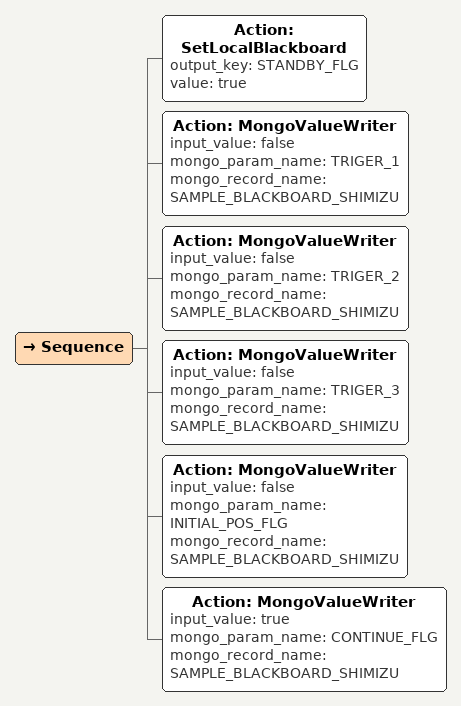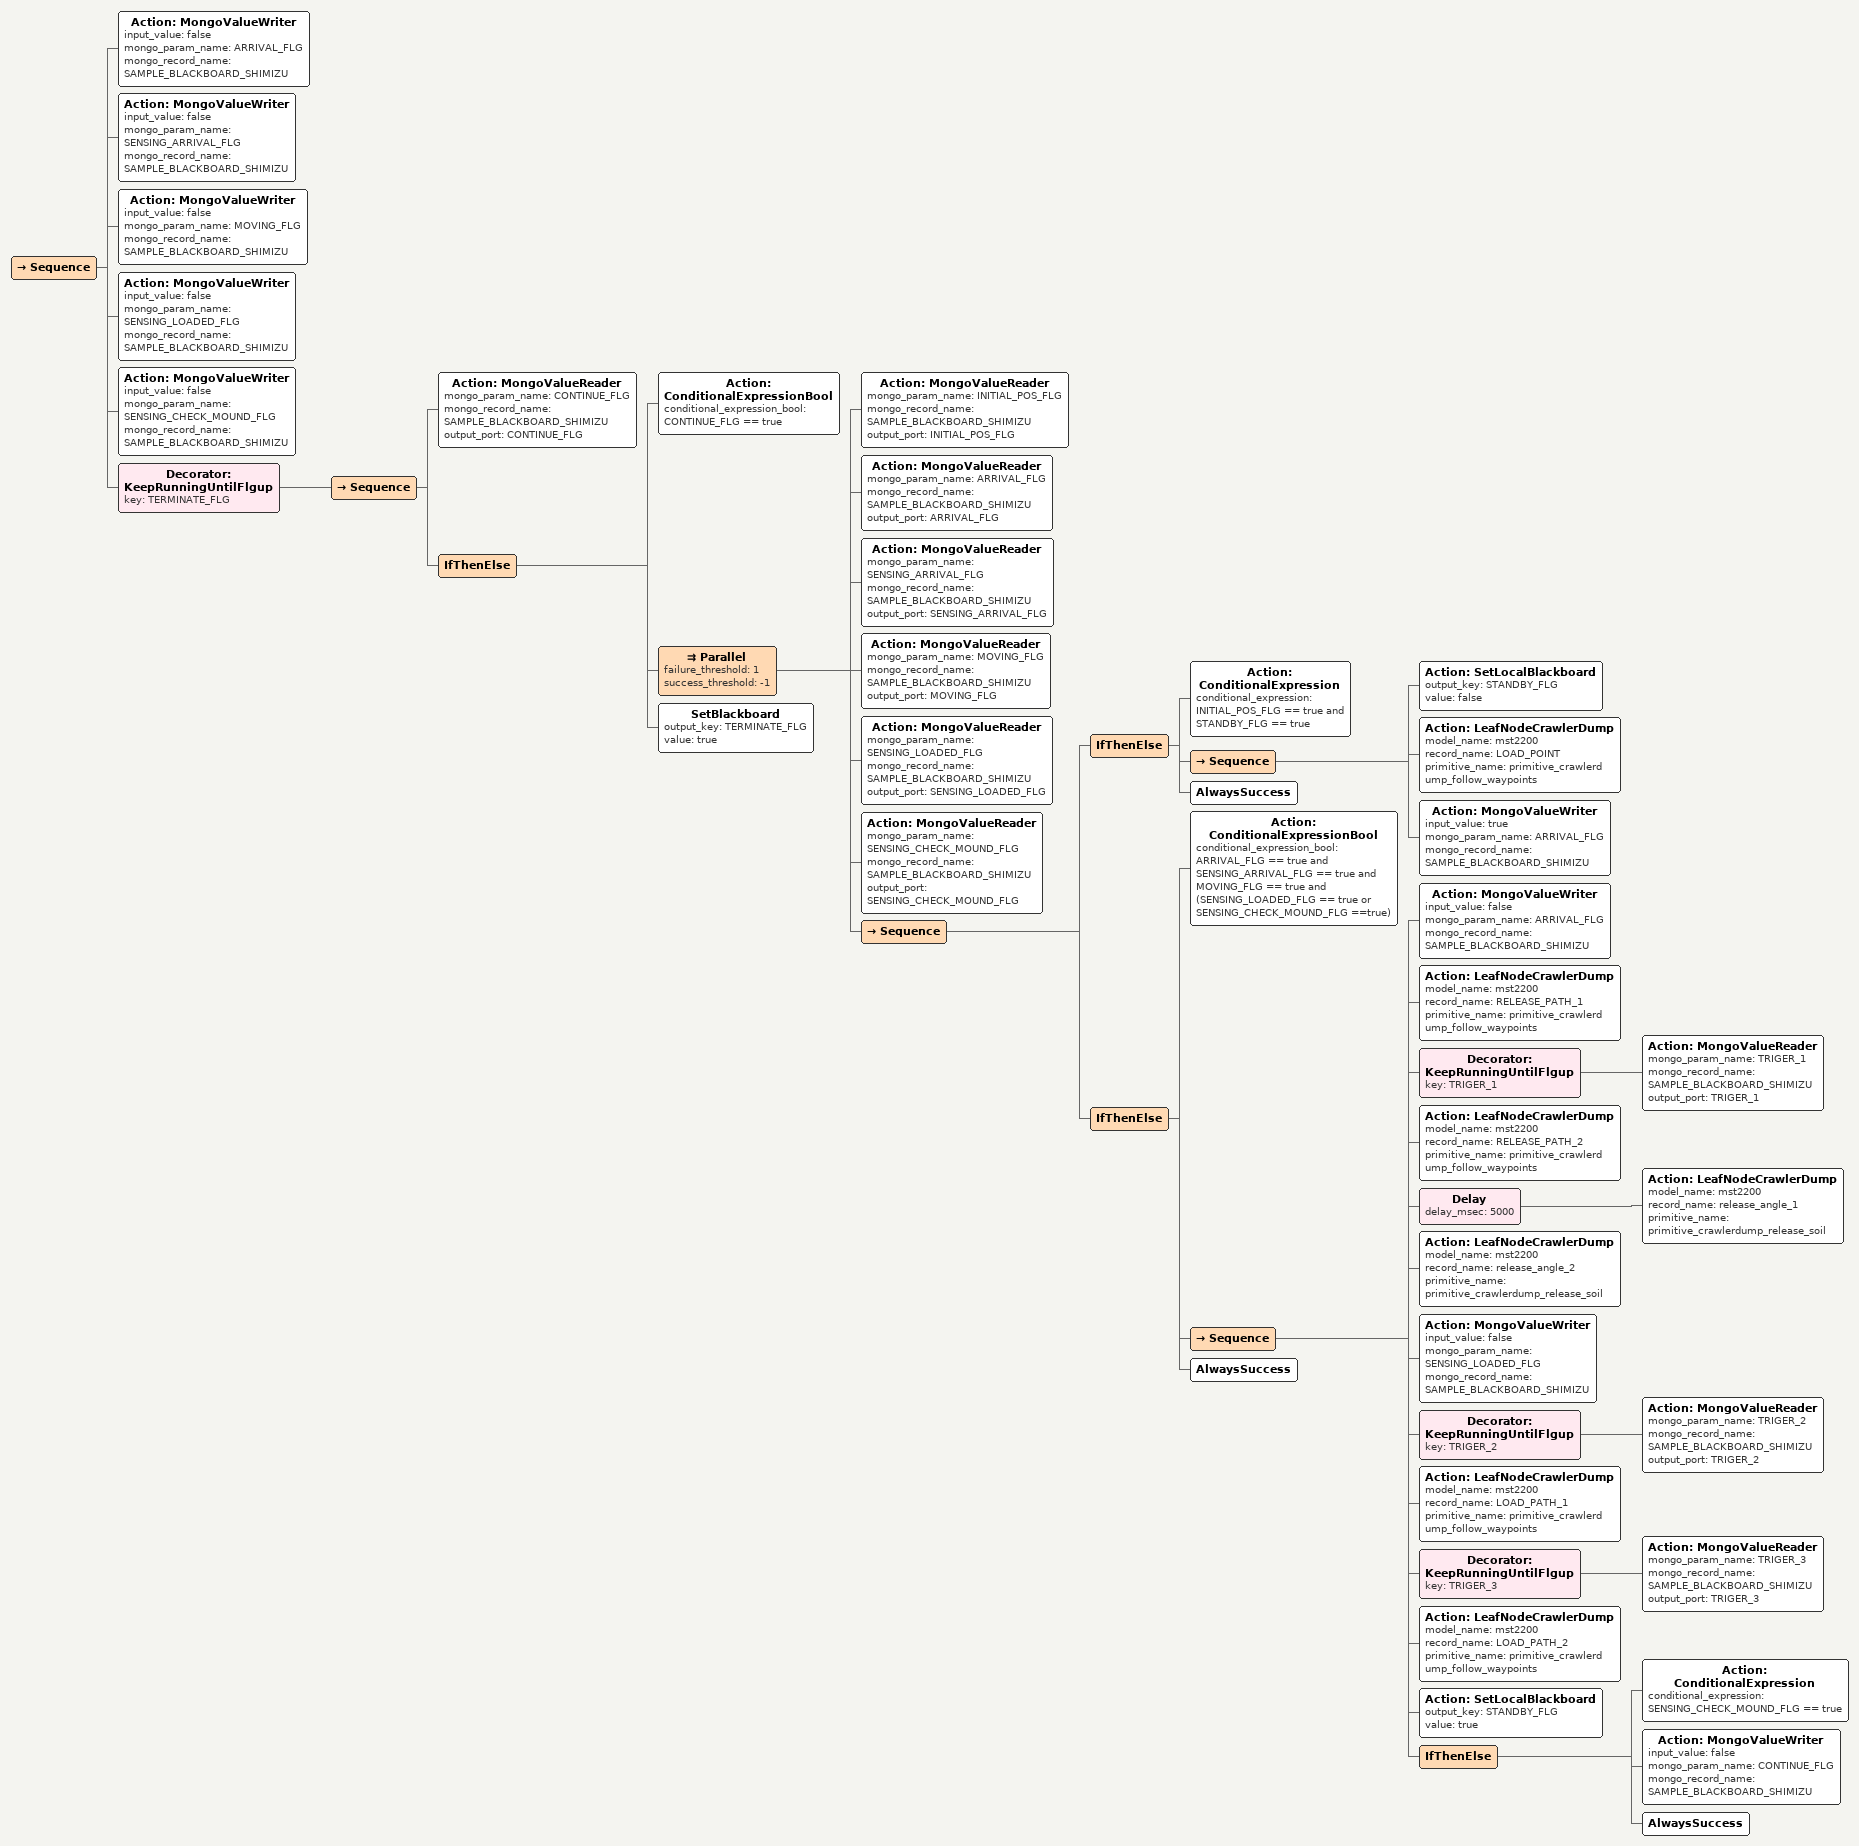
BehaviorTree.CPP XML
<Sequence>
    <Action ID="SetLocalBlackboard" output_key="STANDBY_FLG" value="true"/>
    <Action ID="MongoValueWriter" input_value="false" mongo_param_name="TRIGER_1" mongo_record_name="SAMPLE_BLACKBOARD_SHIMIZU"/>
    <Action ID="MongoValueWriter" input_value="false" mongo_param_name="TRIGER_2" mongo_record_name="SAMPLE_BLACKBOARD_SHIMIZU"/>
    <Action ID="MongoValueWriter" input_value="false" mongo_param_name="TRIGER_3" mongo_record_name="SAMPLE_BLACKBOARD_SHIMIZU"/>
    <Action ID="MongoValueWriter" input_value="false" mongo_param_name="INITIAL_POS_FLG" mongo_record_name="SAMPLE_BLACKBOARD_SHIMIZU"/>
    <Action ID="MongoValueWriter" input_value="true" mongo_param_name="CONTINUE_FLG" mongo_record_name="SAMPLE_BLACKBOARD_SHIMIZU"/>
</Sequence>

<Sequence>
    <Action ID="MongoValueWriter" input_value="false" mongo_param_name="ARRIVAL_FLG" mongo_record_name="SAMPLE_BLACKBOARD_SHIMIZU"/>
    <Action ID="MongoValueWriter" input_value="false" mongo_param_name="SENSING_ARRIVAL_FLG" mongo_record_name="SAMPLE_BLACKBOARD_SHIMIZU"/>
    <Action ID="MongoValueWriter" input_value="false" mongo_param_name="MOVING_FLG" mongo_record_name="SAMPLE_BLACKBOARD_SHIMIZU"/>
    <Action ID="MongoValueWriter" input_value="false" mongo_param_name="SENSING_LOADED_FLG" mongo_record_name="SAMPLE_BLACKBOARD_SHIMIZU"/>
    <Action ID="MongoValueWriter" input_value="false" mongo_param_name="SENSING_CHECK_MOUND_FLG" mongo_record_name="SAMPLE_BLACKBOARD_SHIMIZU"/>
    <Decorator ID="KeepRunningUntilFlgup" key="TERMINATE_FLG">
        <Sequence>
            <Action ID="MongoValueReader" mongo_param_name="CONTINUE_FLG" mongo_record_name="SAMPLE_BLACKBOARD_SHIMIZU" output_port="CONTINUE_FLG"/>
            <IfThenElse>
                <Action ID="ConditionalExpressionBool" conditional_expression_bool="CONTINUE_FLG == true"/>
                <Parallel failure_threshold="1" success_threshold="-1">
                    <Action ID="MongoValueReader" mongo_param_name="INITIAL_POS_FLG" mongo_record_name="SAMPLE_BLACKBOARD_SHIMIZU" output_port="INITIAL_POS_FLG"/>
                    <Action ID="MongoValueReader" mongo_param_name="ARRIVAL_FLG" mongo_record_name="SAMPLE_BLACKBOARD_SHIMIZU" output_port="ARRIVAL_FLG"/>
                    <Action ID="MongoValueReader" mongo_param_name="SENSING_ARRIVAL_FLG" mongo_record_name="SAMPLE_BLACKBOARD_SHIMIZU" output_port="SENSING_ARRIVAL_FLG"/>
                    <Action ID="MongoValueReader" mongo_param_name="MOVING_FLG" mongo_record_name="SAMPLE_BLACKBOARD_SHIMIZU" output_port="MOVING_FLG"/>
                    <Action ID="MongoValueReader" mongo_param_name="SENSING_LOADED_FLG" mongo_record_name="SAMPLE_BLACKBOARD_SHIMIZU" output_port="SENSING_LOADED_FLG"/>
                    <Action ID="MongoValueReader" mongo_param_name="SENSING_CHECK_MOUND_FLG" mongo_record_name="SAMPLE_BLACKBOARD_SHIMIZU" output_port="SENSING_CHECK_MOUND_FLG"/>
                    <Sequence>
                        <IfThenElse>
                            <Action ID="ConditionalExpression" conditional_expression="INITIAL_POS_FLG == true and STANDBY_FLG == true"/>
                            <Sequence>
                                <Action ID="SetLocalBlackboard" output_key="STANDBY_FLG" value="false"/>
                                <Action model_name="mst2200" ID="LeafNodeCrawlerDump" record_name="LOAD_POINT" primitive_name="primitive_crawlerdump_follow_waypoints"/>
                                <Action ID="MongoValueWriter" input_value="true" mongo_param_name="ARRIVAL_FLG" mongo_record_name="SAMPLE_BLACKBOARD_SHIMIZU"/>
                            </Sequence>
                            <AlwaysSuccess/>
                        </IfThenElse>
                        <IfThenElse>
                            <Action ID="ConditionalExpressionBool" conditional_expression_bool="ARRIVAL_FLG == true and SENSING_ARRIVAL_FLG == true and MOVING_FLG == true and (SENSING_LOADED_FLG == true or SENSING_CHECK_MOUND_FLG ==true)"/>
                            <Sequence>
                                <Action ID="MongoValueWriter" input_value="false" mongo_param_name="ARRIVAL_FLG" mongo_record_name="SAMPLE_BLACKBOARD_SHIMIZU"/>
                                <Action model_name="mst2200" ID="LeafNodeCrawlerDump" record_name="RELEASE_PATH_1" primitive_name="primitive_crawlerdump_follow_waypoints"/>
                                <Decorator ID="KeepRunningUntilFlgup" key="TRIGER_1">
                                    <Action ID="MongoValueReader" mongo_param_name="TRIGER_1" mongo_record_name="SAMPLE_BLACKBOARD_SHIMIZU" output_port="TRIGER_1"/>
                                </Decorator>
                                <Action model_name="mst2200" ID="LeafNodeCrawlerDump" record_name="RELEASE_PATH_2" primitive_name="primitive_crawlerdump_follow_waypoints"/>
                                <Delay delay_msec="5000">
                                    <Action model_name="mst2200" ID="LeafNodeCrawlerDump" record_name="release_angle_1" primitive_name="primitive_crawlerdump_release_soil"/>
                                </Delay>
                                <Action model_name="mst2200" ID="LeafNodeCrawlerDump" record_name="release_angle_2" primitive_name="primitive_crawlerdump_release_soil"/>
                                <Action ID="MongoValueWriter" input_value="false" mongo_param_name="SENSING_LOADED_FLG" mongo_record_name="SAMPLE_BLACKBOARD_SHIMIZU"/>
                                <Decorator ID="KeepRunningUntilFlgup" key="TRIGER_2">
                                    <Action ID="MongoValueReader" mongo_param_name="TRIGER_2" mongo_record_name="SAMPLE_BLACKBOARD_SHIMIZU" output_port="TRIGER_2"/>
                                </Decorator>
                                <Action model_name="mst2200" ID="LeafNodeCrawlerDump" record_name="LOAD_PATH_1" primitive_name="primitive_crawlerdump_follow_waypoints"/>
                                <Decorator ID="KeepRunningUntilFlgup" key="TRIGER_3">
                                    <Action ID="MongoValueReader" mongo_param_name="TRIGER_3" mongo_record_name="SAMPLE_BLACKBOARD_SHIMIZU" output_port="TRIGER_3"/>
                                </Decorator>
                                <Action model_name="mst2200" ID="LeafNodeCrawlerDump" record_name="LOAD_PATH_2" primitive_name="primitive_crawlerdump_follow_waypoints"/>
                                <Action ID="SetLocalBlackboard" output_key="STANDBY_FLG" value="true"/>
                                <IfThenElse>
                                    <Action ID="ConditionalExpression" conditional_expression="SENSING_CHECK_MOUND_FLG  == true"/>
                                    <Action ID="MongoValueWriter" input_value="false" mongo_param_name="CONTINUE_FLG" mongo_record_name="SAMPLE_BLACKBOARD_SHIMIZU"/>
                                    <AlwaysSuccess/>
                                </IfThenElse>
                            </Sequence>
                            <AlwaysSuccess/>
                        </IfThenElse>
                    </Sequence>
                </Parallel>
                <SetBlackboard output_key="TERMINATE_FLG" value="true"/>
            </IfThenElse>
        </Sequence>
    </Decorator>
</Sequence>
